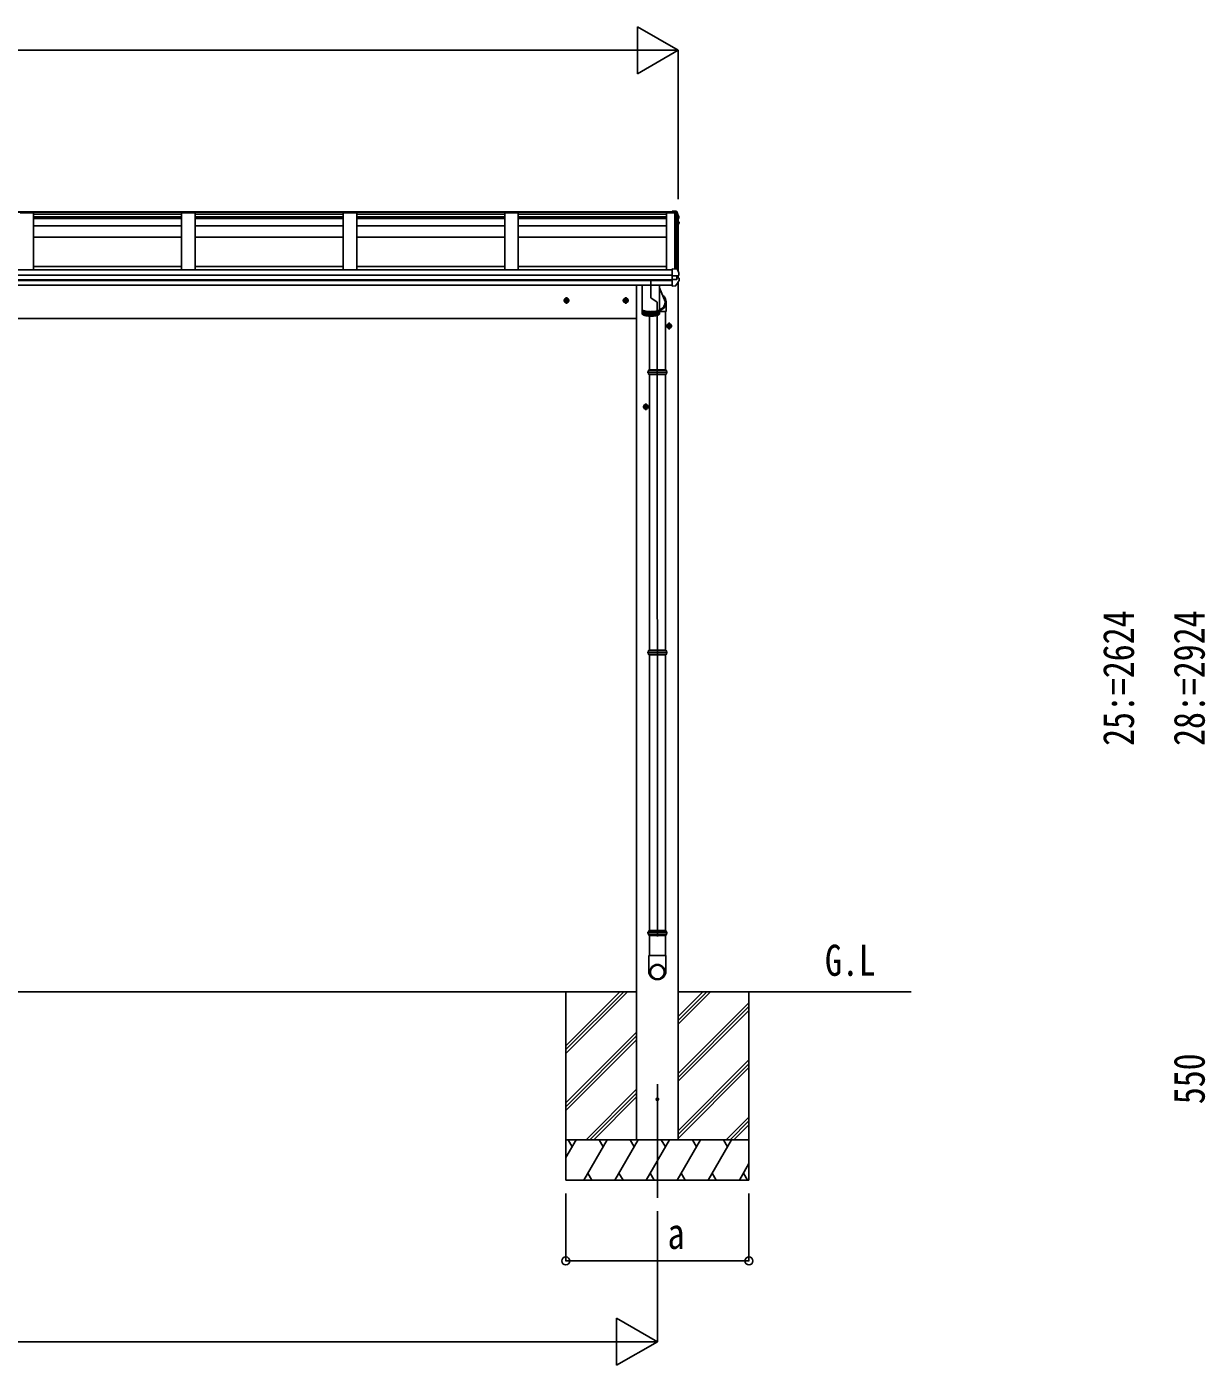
# Model space of a CAD drawing. Units: millimetres, scale not verified. Extents: x -14718 to 14718, y -10395 to 10395.
# Drawn here: x -6586 to -2210, y -6225 to -1253 of the extents above; entities that cross this region are included whole.
import ezdxf
from ezdxf.enums import TextEntityAlignment as Align

# ---------------------------------------------------------------- set-up
doc = ezdxf.new("R2010")
doc.units = ezdxf.units.MM
doc.header["$LTSCALE"] = 50
for name, color, linetype in [('0-2_USER1', 3, 'Continuous'), ('0-3_YKK_12', 2, 'Continuous'), ('0-4_YKK_13', 4, 'Continuous'), ('0-5_YKK_A1', 4, 'Continuous'), ('0-6_YKK_D', 6, 'Continuous')]:
    doc.layers.add(name, color=color, linetype=linetype)
doc.styles.add('ＭＳ ゴシック', font='')
doc.styles.get('ＭＳ ゴシック').set_extended_font_data('MS Gothic')

msp = doc.modelspace()

# ---------------------------------------------------------------- linework, layer by layer
at = {"layer": '0-3_YKK_12'}
for p, q in [((-4244.82, -2276.29), (-4244.43, -4632.96)), ((-4244.43, -5181.55), (-4244.43, -5602.63))]:
    msp.add_line(p, q, dxfattribs=at)
msp.add_lwpolyline([(-4268.43, -2199.11), (-4268.43, -2260.13), (-4244.82, -2276.29)], dxfattribs=at)
at = {"layer": '0-4_YKK_13'}
for p, q in [((-4188.93, -1937.99), (-4188.93, -1937.98)), ((-4188.93, -1937.98), (-4174.77, -1938.75)), ((-4188.93, -1937.98), (-4188.93, -1940.41)), ((-4188.93, -1940.84), (-4188.93, -1940.41)), ((-4185.93, -1940.84), (-4188.93, -1940.84)), ((-4185.93, -1940.84), (-4185.93, -1944.07)), ((-4185.93, -1943.08), (-4175.1, -1943.69)), ((-4175.1, -1944.07), (-4185.93, -1944.07)), ((-4175.1, -1943.69), (-4174.73, -1941.21)), ((-4175.1, -1943.69), (-4175.1, -1944.11)), ((-4174.95, -1943.9), (-4174.73, -1942.41)), ((-4173.75, -1943.96), (-4174.95, -1943.9)), ((-4166.93, -1963.7), (-4166.36, -1963.59)), ((-4166.93, -1964.05), (-4166.36, -1963.94)), ((-4165.51, -1965.3), (-4166.93, -1965.58)), ((-4166.93, -1977.36), (-4165.79, -1977.5)), ((-4166.93, -1981.37), (-4165.11, -1981.73)), ((-4166.08, -1983.06), (-4166.93, -1982.9)), ((-4164.46, -1960.01), (-4164.46, -1964.03)), ((-4164.1, -1978.62), (-4164.09, -1978.68)), ((-4164.05, -1978.95), (-4164.05, -1983)), ((-4188.93, -2153.27), (-4188.93, -2152.95)), ((-4188.93, -2153.96), (-4188.93, -2153.27)), ((-4188.93, -2176.17), (-4188.93, -2153.96)), ((-4188.93, -2177.43), (-4188.93, -2176.17)), ((-4188.93, -2178.27), (-4188.93, -2177.43)), ((-4188.93, -2178.27), (-4174.14, -2178.36)), ((-4188.93, -2192.12), (-4188.93, -2178.27)), ((-4172.48, -2178.27), (-4166.1, -2177.48)), ((-4171.93, -2178.2), (-4171.93, -2192)), ((-4171.93, -2185.99), (-4164.7, -2187.39)), ((-4165.23, -2177.34), (-4165.16, -2177.32)), ((-4165.23, -2177.34), (-4165.23, -2177.33)), ((-4164.36, -2176.34), (-4164.36, -2169.84)), ((-4300.43, -2213.64), (-4300.43, -2303.29)), ((-4236.43, -2303.29), (-4236.43, -2213.64)), ((-4236.43, -2222.58), (-4215.48, -2273.54)), ((-4188.93, -2192.12), (-4174.14, -2191.92)), ((-4188.93, -2194.03), (-4188.93, -2192.12)), ((-4188.93, -2195.55), (-4188.93, -2194.03)), ((-4188.93, -2216.03), (-4188.93, -2195.55)), ((-4188.93, -2216.43), (-4177.34, -2215.8)), ((-4188.93, -2216.43), (-4188.93, -2216.03)), ((-4176.55, -2215.34), (-4176.56, -2215.36)), ((-4163.89, -2194.9), (-4163.89, -2188.37)), ((-4570.42, -2269.8), (-4593.42, -2269.8)), ((-4581.92, -2282.31), (-4581.92, -2257.29)), ((-4350.42, -2269.8), (-4373.42, -2269.8)), ((-4361.92, -2282.31), (-4361.92, -2257.29)), ((-4211.82, -2279.79), (-4211.82, -2310.97)), ((-4300.43, -2304.26), (-4300.43, -2319.71)), ((-4299.85, -2321.27), (-4299.85, -2305.81)), ((-4298.61, -2307), (-4298.61, -2322.45)), ((-4296.8, -2323.54), (-4296.8, -2308.09)), ((-4294.43, -2309.08), (-4294.43, -2324.54)), ((-4291.56, -2325.44), (-4291.56, -2309.98)), ((-4288.25, -2326.21), (-4288.25, -2310.76)), ((-4284.54, -2311.41), (-4284.54, -2326.87)), ((-4280.53, -2311.92), (-4280.53, -2327.38)), ((-4276.29, -2312.28), (-4276.29, -2327.74)), ((-4274.28, -2327.85), (-4274.28, -2527.33)), ((-4271.89, -2312.49), (-4271.89, -2327.94)), ((-4267.43, -2312.53), (-4267.43, -2327.99)), ((-4262.99, -2312.42), (-4262.99, -2327.87)), ((-4258.66, -2312.14), (-4258.66, -2327.6)), ((-4254.52, -2311.71), (-4254.52, -2327.17)), ((-4250.65, -2311.14), (-4250.65, -2326.6)), ((-4247.13, -2310.44), (-4247.13, -2325.89)), ((-4244.03, -2309.61), (-4244.03, -2325.07)), ((-4241.41, -2308.69), (-4241.41, -2324.15)), ((-4239.31, -2307.69), (-4239.31, -2323.14)), ((-4237.78, -2306.64), (-4237.78, -2322.09)), ((-4236.43, -2319.71), (-4236.43, -2304.26)), ((-4211.82, -2310.97), (-4236.43, -2310.97)), ((-4214.58, -2310.97), (-4214.58, -2527.33)), ((-4188.92, -2364.8), (-4211.92, -2364.8)), ((-4200.42, -2377.31), (-4200.42, -2352.29)), ((-4277.03, -2529.33), (-4211.83, -2529.33)), ((-4276.43, -2527.33), (-4212.43, -2527.33)), ((-4276.43, -2527.33), (-4276.43, -2529.33)), ((-4212.43, -2527.33), (-4212.43, -2529.33)), ((-4282.43, -2536.33), (-4206.43, -2536.33)), ((-4277.03, -2543.33), (-4211.83, -2543.33)), ((-4276.43, -2543.33), (-4276.43, -2545.33)), ((-4276.43, -2545.33), (-4212.43, -2545.33)), ((-4274.28, -2545.33), (-4274.28, -3568.78)), ((-4214.58, -2545.33), (-4214.58, -3568.78)), ((-4212.43, -2543.33), (-4212.43, -2545.33)), ((-4275.92, -2664.8), (-4298.92, -2664.8)), ((-4287.42, -2677.31), (-4287.42, -2652.29)), ((-4282.43, -3577.78), (-4206.43, -3577.78)), ((-4277.03, -3570.78), (-4211.83, -3570.78)), ((-4276.43, -3568.78), (-4212.43, -3568.78)), ((-4276.43, -3568.78), (-4276.43, -3570.78)), ((-4212.43, -3568.78), (-4212.43, -3570.78)), ((-4277.03, -3584.78), (-4211.83, -3584.78)), ((-4276.43, -3584.78), (-4276.43, -3586.78)), ((-4276.43, -3586.78), (-4212.43, -3586.78)), ((-4274.28, -3586.78), (-4274.28, -4610.23)), ((-4214.58, -3586.78), (-4214.58, -4610.23)), ((-4212.43, -3584.78), (-4212.43, -3586.78)), ((-4282.43, -4619.23), (-4206.43, -4619.23)), ((-4277.03, -4612.23), (-4211.83, -4612.23)), ((-4276.43, -4610.23), (-4212.43, -4610.23)), ((-4276.43, -4610.23), (-4276.43, -4612.23)), ((-4212.43, -4610.23), (-4212.43, -4612.23)), ((-4277.03, -4626.23), (-4211.83, -4626.23)), ((-4276.43, -4626.23), (-4276.43, -4628.23)), ((-4276.43, -4628.23), (-4212.43, -4628.23)), ((-4274.28, -4628.23), (-4274.28, -4702.5)), ((-4214.58, -4628.23), (-4214.58, -4702.5)), ((-4212.43, -4626.23), (-4212.43, -4628.23)), ((-4212.58, -4702.5), (-4276.28, -4702.5)), ((-4276.28, -4702.5), (-4276.28, -4761.77)), ((-4212.58, -4702.5), (-4212.58, -4761.77))]:
    msp.add_line(p, q, dxfattribs=at)
for points in [[(-4188.93, -1940.41), (-4174.73, -1941.21), (-4174.73, -1942.41), (-4173.61, -1942.47)], [(-4175.03, -1944.11), (-4174.95, -1943.55), (-4174.95, -1943.9)], [(-4172.12, -1939.96), (-4167.88, -1950.57), (-4164.53, -1959.52), (-4164.47, -1959.79), (-4164.46, -1959.85)], [(-4172.12, -1943.53), (-4171.13, -1946.02), (-4170.15, -1948.52), (-4169.18, -1951.02), (-4168.22, -1953.52), (-4167.28, -1956.03), (-4166.35, -1958.55), (-4165.43, -1961.07), (-4164.53, -1963.59)], [(-4164.23, -1983.64), (-4165.69, -1986.19), (-4166.93, -1988.31)], [(-4164.46, -1959.85), (-4164.46, -1959.96), (-4164.46, -1960.01)], [(-4164.09, -1978.64), (-4164.06, -1978.81), (-4164.06, -1978.95)], [(-4188.93, -2152.95), (-4174.93, -2153.63), (-4174.93, -2147.98), (-4173.17, -2148.08)], [(-4172.48, -2178.27), (-4172.73, -2178.3), (-4172.88, -2178.31)], [(-4172.29, -2148.7), (-4171.26, -2151.28), (-4170.24, -2153.87), (-4169.23, -2156.46), (-4168.24, -2159.06), (-4167.26, -2161.66), (-4166.3, -2164.27), (-4165.35, -2166.89), (-4164.41, -2169.5)], [(-4167.71, -2177.56), (-4166.47, -2177.52), (-4165.23, -2177.33)], [(-4164.41, -2169.5), (-4164.37, -2169.71), (-4164.36, -2169.84)], [(-4581.92, -2277.31), (-4588.42, -2273.55), (-4588.42, -2266.05), (-4581.92, -2262.29)], [(-4581.92, -2277.31), (-4575.42, -2273.55), (-4575.42, -2266.05), (-4581.92, -2262.29)], [(-4361.92, -2277.31), (-4368.42, -2273.55), (-4368.42, -2266.05), (-4361.92, -2262.29)], [(-4361.92, -2277.31), (-4355.42, -2273.55), (-4355.42, -2266.05), (-4361.92, -2262.29)], [(-4300.43, -2303.29), (-4300.43, -2303.43), (-4300.32, -2303.99), (-4300.06, -2304.55), (-4299.66, -2305.1), (-4299.12, -2305.64), (-4298.44, -2306.17), (-4297.62, -2306.69), (-4296.67, -2307.19), (-4295.59, -2307.67), (-4294.38, -2308.14), (-4293.06, -2308.58), (-4291.62, -2309), (-4290.08, -2309.39), (-4288.44, -2309.76), (-4286.71, -2310.09), (-4284.9, -2310.39), (-4283.01, -2310.67), (-4281.05, -2310.9), (-4279.04, -2311.11), (-4276.97, -2311.27), (-4274.87, -2311.41), (-4272.74, -2311.5), (-4270.59, -2311.56), (-4268.43, -2311.58)], [(-4300.38, -2303.78), (-4300.39, -2303.84), (-4300.43, -2304.4), (-4300.32, -2304.96), (-4300.06, -2305.51), (-4299.66, -2306.06), (-4299.12, -2306.6), (-4298.44, -2307.14), (-4297.62, -2307.65), (-4296.67, -2308.16), (-4295.59, -2308.64), (-4294.38, -2309.1), (-4293.06, -2309.55), (-4291.62, -2309.96), (-4290.08, -2310.36), (-4288.44, -2310.72), (-4286.71, -2311.06), (-4284.9, -2311.36), (-4283.01, -2311.63), (-4281.05, -2311.87), (-4279.04, -2312.07), (-4276.97, -2312.24), (-4274.87, -2312.37), (-4272.74, -2312.47), (-4270.59, -2312.52), (-4268.43, -2312.54)], [(-4300.43, -2319.71), (-4300.43, -2319.85), (-4300.32, -2320.41), (-4300.06, -2320.97), (-4299.66, -2321.52), (-4299.12, -2322.06), (-4298.44, -2322.59), (-4297.62, -2323.11), (-4296.67, -2323.61), (-4295.59, -2324.09), (-4294.38, -2324.56), (-4293.06, -2325), (-4291.62, -2325.42), (-4290.08, -2325.81), (-4288.44, -2326.18), (-4286.71, -2326.51), (-4284.9, -2326.82), (-4283.01, -2327.09), (-4281.05, -2327.32), (-4279.04, -2327.53), (-4276.97, -2327.7), (-4274.87, -2327.83), (-4272.74, -2327.92), (-4270.59, -2327.98), (-4268.43, -2328)], [(-4268.43, -2311.58), (-4266.27, -2311.56), (-4264.12, -2311.5), (-4261.99, -2311.41), (-4259.89, -2311.27), (-4257.83, -2311.11), (-4255.81, -2310.9), (-4253.85, -2310.67), (-4251.96, -2310.39), (-4250.15, -2310.09), (-4248.42, -2309.76), (-4246.78, -2309.39), (-4245.24, -2309), (-4243.8, -2308.58), (-4242.48, -2308.14), (-4241.27, -2307.67), (-4240.19, -2307.19), (-4239.24, -2306.69), (-4238.42, -2306.17), (-4237.74, -2305.64), (-4237.2, -2305.1), (-4236.8, -2304.55), (-4236.54, -2303.99), (-4236.44, -2303.43), (-4236.43, -2303.29)], [(-4268.43, -2312.54), (-4266.27, -2312.52), (-4264.12, -2312.47), (-4261.99, -2312.37), (-4259.89, -2312.24), (-4257.83, -2312.07), (-4255.81, -2311.87), (-4253.85, -2311.63), (-4251.96, -2311.36), (-4250.15, -2311.06), (-4248.42, -2310.72), (-4246.78, -2310.36), (-4245.24, -2309.96), (-4243.8, -2309.55), (-4242.48, -2309.1), (-4241.27, -2308.64), (-4240.19, -2308.16), (-4239.24, -2307.65), (-4238.42, -2307.14), (-4237.74, -2306.6), (-4237.2, -2306.06), (-4236.8, -2305.51), (-4236.54, -2304.96), (-4236.44, -2304.4), (-4236.47, -2303.84), (-4236.49, -2303.78)], [(-4268.43, -2328), (-4266.27, -2327.98), (-4264.12, -2327.92), (-4261.99, -2327.83), (-4259.89, -2327.7), (-4257.83, -2327.53), (-4255.81, -2327.32), (-4253.85, -2327.09), (-4251.96, -2326.82), (-4250.15, -2326.51), (-4248.42, -2326.18), (-4246.78, -2325.81), (-4245.24, -2325.42), (-4243.8, -2325), (-4242.48, -2324.56), (-4241.27, -2324.09), (-4240.19, -2323.61), (-4239.24, -2323.11), (-4238.42, -2322.59), (-4237.74, -2322.06), (-4237.2, -2321.52), (-4236.8, -2320.97), (-4236.54, -2320.41), (-4236.44, -2319.85), (-4236.43, -2319.71)], [(-4200.42, -2372.31), (-4206.92, -2368.55), (-4206.92, -2361.05), (-4200.42, -2357.29)], [(-4200.42, -2372.31), (-4193.92, -2368.55), (-4193.92, -2361.05), (-4200.42, -2357.29)], [(-4287.42, -2672.31), (-4293.92, -2668.55), (-4293.92, -2661.05), (-4287.42, -2657.29)], [(-4287.42, -2672.31), (-4280.92, -2668.55), (-4280.92, -2661.05), (-4287.42, -2657.29)]]:
    msp.add_lwpolyline(points, dxfattribs=at)
for centre, radius in [((-4581.92, -2269.8), 8.5), ((-4581.92, -2269.8), 7.7), ((-4581.92, -2269.8), 6.5), ((-4361.92, -2269.8), 8.5), ((-4361.92, -2269.8), 7.7), ((-4361.92, -2269.8), 6.5), ((-4200.42, -2364.8), 8.5), ((-4200.42, -2364.8), 7.7), ((-4200.42, -2364.8), 6.5), ((-4287.42, -2664.8), 8.5), ((-4287.42, -2664.8), 7.7), ((-4287.42, -2664.8), 6.5), ((-4244.43, -5237.5), 5)]:
    msp.add_circle(centre, radius, dxfattribs=at)
for centre, radius, start, end in [((-4174.35, -1941.34), 2.62, 31.83445, 99.24), ((-4173.77, -1944.26), 0.3, 21.99494, 87.04231), ((-4173.7, -1944.17), 1.7, 22.00225, 87.0423), ((-4635.87, -2130.52), 498.52, 19.56907, 21.95354), ((-4598.69, -1734.75), 499.04, 329.90411, 330.14673), ((-4598.69, -1735.09), 499.04, 329.90411, 330.14673), ((-4166.42, -1963.3), 0.3, 280.95393, 327.06409), ((-4166.42, -1963.65), 0.299, 280.88931, 19.51522), ((-4166.13, -1983.36), 0.299, 330.19129, 79.12168), ((-4165.81, -1979.83), 2.32, 60.30373, 87.34859), ((-4165.75, -1964.03), 1.3, 280.88938, 19.44863), ((-4165.36, -1978.91), 1.3, 10.02543, 80.23195), ((-4165.35, -1983), 1.3, 330.27138, 79.1216), ((-4173.22, -2149.08), 1, 22.05378, 87.04045), ((-4165.36, -2176.34), 1, 281.45361, 0), ((-4164.89, -2188.37), 0.998, 0.05121, 79.086), ((-4177.4, -2214.8), 1, 273.10735, 326.38063), ((-4558.83, -1961.19), 459.05, 326.38357, 329.32444), ((-4171.59, -2175.64), 16.37, 265.48312, 268.58725), ((-4164.89, -2194.9), 1, 329.32149, 0), ((-4250.18, -2536.33), 27.75, 165.38919, 194.61079), ((-4238.68, -2536.33), 27.75, 0, 14.61083), ((-4238.68, -2536.33), 27.75, 345.38917, 0), ((-4250.18, -3577.78), 27.75, 165.38919, 194.61079), ((-4238.68, -3577.78), 27.75, 0, 14.61083), ((-4238.68, -3577.78), 27.75, 345.38917, 0), ((-4250.18, -4619.23), 27.75, 165.38919, 194.61079), ((-4238.68, -4619.23), 27.75, 0, 14.61083), ((-4238.68, -4619.23), 27.75, 345.38917, 0), ((-4245.28, -4761.77), 31, 180, 270), ((-4243.58, -4761.77), 31, 270, 0)]:
    msp.add_arc(centre, radius, start, end, dxfattribs=at)
for centre, major_axis, ratio, start_param, end_param in [((-4172.78, -2170.75), (9.96, 2.12), 0.734427, 4.4222801, 4.5475838), ((-4172.78, -2199.52), (-9.97, 1.96), 0.736539, 4.8664216, 4.9917253), ((-4172.93, -2191.8), (-1, 0.195), 0.067217, 2.8005545, 3.1546872), ((-4244.82, -2276.29), (-33, -3.09), 0.972144, 1.7359273, 3.9808678), ((-4244.75, -2276.28), (-2.75, 29.4), 0.995638, 3.3348099, 4.712389)]:
    msp.add_ellipse(centre, major_axis=major_axis, ratio=ratio, start_param=start_param, end_param=end_param, dxfattribs=at)
for major_axis in [(-28.29, 0), (-25.83, 0)]:
    msp.add_ellipse((-4244.43, -4764.59), major_axis=major_axis, ratio=0.996195, dxfattribs=at)
at = {"layer": '0-5_YKK_A1'}
for p, q in [((-10185.93, -1942.54), (-4185.93, -1942.54)), ((-6560.93, -1944.11), (-6610.93, -1944.11)), ((-6560.93, -1944.11), (-6560.93, -2155.98)), ((-6010.93, -1949.59), (-6560.93, -1949.59)), ((-6010.93, -1959.62), (-6560.93, -1959.62)), ((-6010.93, -1964.48), (-6560.93, -1964.48)), ((-6010.93, -1965.99), (-6560.93, -1965.99)), ((-5960.93, -1944.11), (-6010.93, -1944.11)), ((-6010.93, -1944.11), (-6010.93, -2155.98)), ((-5960.93, -1944.11), (-5960.93, -2155.98)), ((-5410.93, -1949.59), (-5960.93, -1949.59)), ((-5410.93, -1959.62), (-5960.93, -1959.62)), ((-5410.93, -1964.48), (-5960.93, -1964.48)), ((-5410.93, -1965.99), (-5960.93, -1965.99)), ((-5360.93, -1944.11), (-5410.93, -1944.11)), ((-5410.93, -1944.11), (-5410.93, -2155.98)), ((-5360.93, -1944.11), (-5410.93, -1944.11)), ((-5360.93, -1944.11), (-5360.93, -2155.98)), ((-4810.93, -1949.59), (-5360.93, -1949.59)), ((-4810.93, -1959.62), (-5360.93, -1959.62)), ((-4810.93, -1964.48), (-5360.93, -1964.48)), ((-4810.93, -1965.99), (-5360.93, -1965.99)), ((-4760.93, -1944.11), (-4810.93, -1944.11)), ((-4810.93, -1944.11), (-4810.93, -2155.98)), ((-4760.93, -1944.11), (-4760.93, -2155.98)), ((-4210.93, -1949.59), (-4760.93, -1949.59)), ((-4210.93, -1959.62), (-4760.93, -1959.62)), ((-4210.93, -1964.48), (-4760.93, -1964.48)), ((-4210.93, -1965.99), (-4760.93, -1965.99)), ((-4174.05, -1944.11), (-4210.93, -1944.11)), ((-4210.93, -1944.11), (-4210.93, -2155.98)), ((-4185.93, -1944.11), (-4185.93, -1940.84)), ((-4179.63, -2153.4), (-4179.63, -1944.11)), ((-4166.93, -1962.67), (-4174.05, -1944.11)), ((-4173.93, -1944.43), (-4173.93, -2148.04)), ((-4166.93, -1962.67), (-4166.93, -2162.55)), ((-6010.93, -1992.95), (-6560.93, -1992.95)), ((-6010.93, -2035.47), (-6560.93, -2035.47)), ((-5410.93, -1992.95), (-5960.93, -1992.95)), ((-5410.93, -2035.47), (-5960.93, -2035.47)), ((-4810.93, -1992.95), (-5360.93, -1992.95)), ((-4810.93, -2035.47), (-5360.93, -2035.47)), ((-4210.93, -1992.95), (-4760.93, -1992.95)), ((-4210.93, -2035.47), (-4760.93, -2035.47)), ((-10182.93, -2155.98), (-4188.93, -2155.98)), ((-10182.93, -2175.51), (-4188.93, -2175.51)), ((-10182.93, -2176.41), (-4188.93, -2176.41)), ((-6010.93, -2144.05), (-6560.93, -2144.05)), ((-5410.93, -2144.05), (-5960.93, -2144.05)), ((-4810.93, -2144.05), (-5360.93, -2144.05)), ((-4210.93, -2144.05), (-4760.93, -2144.05)), ((-4166.93, -2177.58), (-4166.93, -2186.96)), ((-10182.93, -2193.65), (-4188.93, -2193.65)), ((-10182.93, -2195.61), (-4188.93, -2195.61)), ((-10182.93, -2213.64), (-4188.93, -2213.64)), ((-10050.43, -2337.5), (-4321.43, -2337.5)), ((-4321.43, -4837.5), (-10050.43, -4837.5)), ((-4584.43, -4837.5), (-4584.43, -5537.5)), ((-4584.43, -5038.48), (-4383.45, -4837.5)), ((-4584.43, -5052.62), (-4369.31, -4837.5)), ((-4584.43, -5066.76), (-4355.17, -4837.5)), ((-3301.91, -4837.5), (-4167.43, -4837.5)), ((-4167.43, -4958.13), (-4046.8, -4837.5)), ((-4167.43, -4943.99), (-4060.94, -4837.5)), ((-4166.93, -4929.35), (-4075.08, -4837.5)), ((-3904.43, -4837.5), (-3904.43, -5537.5)), ((-4167.43, -5141.98), (-3904.43, -4878.98)), ((-4167.43, -5156.12), (-3904.43, -4893.12)), ((-4167.43, -5170.26), (-3904.43, -4907.26)), ((-4584.43, -5250.61), (-4321.43, -4987.61)), ((-4584.43, -5264.75), (-4321.43, -5001.75)), ((-4584.43, -5278.89), (-4321.43, -5015.9)), ((-4167.43, -5354.11), (-3904.43, -5091.11)), ((-4167.43, -5368.25), (-3904.43, -5105.25)), ((-4167.43, -5382.39), (-3904.43, -5119.39)), ((-4509.19, -5387.5), (-4321.43, -5199.74)), ((-4495.05, -5387.5), (-4321.43, -5213.88)), ((-4480.9, -5387.5), (-4321.43, -5228.03)), ((-3988.69, -5387.5), (-3904.43, -5303.24)), ((-3974.55, -5387.5), (-3904.43, -5317.38)), ((-3960.4, -5387.5), (-3904.43, -5331.53)), ((-3904.43, -5387.5), (-4584.43, -5387.5)), ((-4584.43, -5453.58), (-4546.28, -5387.5)), ((-4561.28, -5413.48), (-4576.28, -5387.5)), ((-4517.41, -5537.5), (-4430.81, -5387.5)), ((-4445.81, -5413.48), (-4460.81, -5387.5)), ((-4401.94, -5537.5), (-4315.34, -5387.5)), ((-4330.34, -5413.48), (-4345.34, -5387.5)), ((-4166.93, -5387.5), (-4321.93, -5387.5)), ((-4311.93, -5387.5), (-4176.93, -5387.5)), ((-4286.47, -5537.5), (-4199.87, -5387.5)), ((-4214.87, -5413.48), (-4229.87, -5387.5)), ((-4171, -5537.5), (-4084.4, -5387.5)), ((-4099.4, -5413.48), (-4114.4, -5387.5)), ((-4055.53, -5537.5), (-3968.93, -5387.5)), ((-3998.93, -5387.5), (-3983.93, -5413.48)), ((-4502.42, -5511.52), (-4487.42, -5537.5)), ((-4386.94, -5511.52), (-4371.94, -5537.5)), ((-4271.47, -5511.52), (-4256.48, -5537.5)), ((-4156, -5511.52), (-4141.01, -5537.5)), ((-4040.53, -5511.52), (-4025.54, -5537.5)), ((-3940.06, -5537.5), (-3904.43, -5475.78)), ((-3925.06, -5511.52), (-3910.07, -5537.5)), ((-4584.43, -5537.5), (-3904.43, -5537.5))]:
    msp.add_line(p, q, dxfattribs=at)
for points in [[(-10185.93, -1944.11), (-10185.93, -1940.84), (-4185.93, -1940.84)], [(-4321.43, -2213.64), (-4321.43, -4837.5), (-4321.43, -5387.5)], [(-4167.43, -2201.05), (-4167.43, -4837.5), (-4167.43, -5387.5)]]:
    msp.add_lwpolyline(points, dxfattribs=at)
at = {"layer": '0-6_YKK_D'}
for p, q in [((-4166.93, -1340.84), (-4318.49, -1253.34)), ((-4318.49, -1253.34), (-4318.49, -1428.34)), ((-10029.93, -1340.84), (-4341.93, -1340.84)), ((-4166.93, -1340.84), (-4470.04, -1340.84)), ((-4166.93, -1340.84), (-4318.49, -1428.34)), ((-4166.93, -1893.4), (-4166.93, -1339.84)), ((-4584.43, -5587.5), (-4584.43, -5838.5)), ((-3904.43, -5587.5), (-3904.43, -5838.5)), ((-4244.43, -5652.63), (-4244.43, -6138.5)), ((-3904.43, -5837.5), (-4584.43, -5837.5)), ((-4244.43, -6137.5), (-4395.99, -6050)), ((-4395.99, -6050), (-4395.99, -6225)), ((-9952.43, -6137.5), (-4419.43, -6137.5)), ((-4244.43, -6137.5), (-4547.54, -6137.5)), ((-4244.43, -6137.5), (-4395.99, -6225))]:
    msp.add_line(p, q, dxfattribs=at)
for centre in [(-4584.43, -5837.5), (-3904.43, -5837.5)]:
    msp.add_circle(centre, 14.88, dxfattribs=at)

# ---------------------------------------------------------------- texts
at = {"layer": '0-2_USER1', "style": 'ＭＳ ゴシック', "width": 0.8}
msp.add_text('G.L', height=115.5, dxfattribs=at).set_placement((-3622.18, -4813.23), align=Align.BOTTOM_LEFT)
at = {"layer": '0-6_YKK_D', "style": 'ＭＳ ゴシック', "width": 0.8}
for s, p in [('25:=2624', (-2439.93, -3924.57)), ('28:=2924', (-2177.43, -3924.57)), ('550', (-2177.43, -5255.3))]:
    msp.add_text(s, height=115.5, rotation=90, dxfattribs=at).set_placement(p, align=Align.BOTTOM_LEFT)
msp.add_text('a', height=115.5, dxfattribs=at).set_placement((-4206.49, -5827.5), align=Align.BOTTOM_LEFT)

doc.saveas('drawing.dxf')
